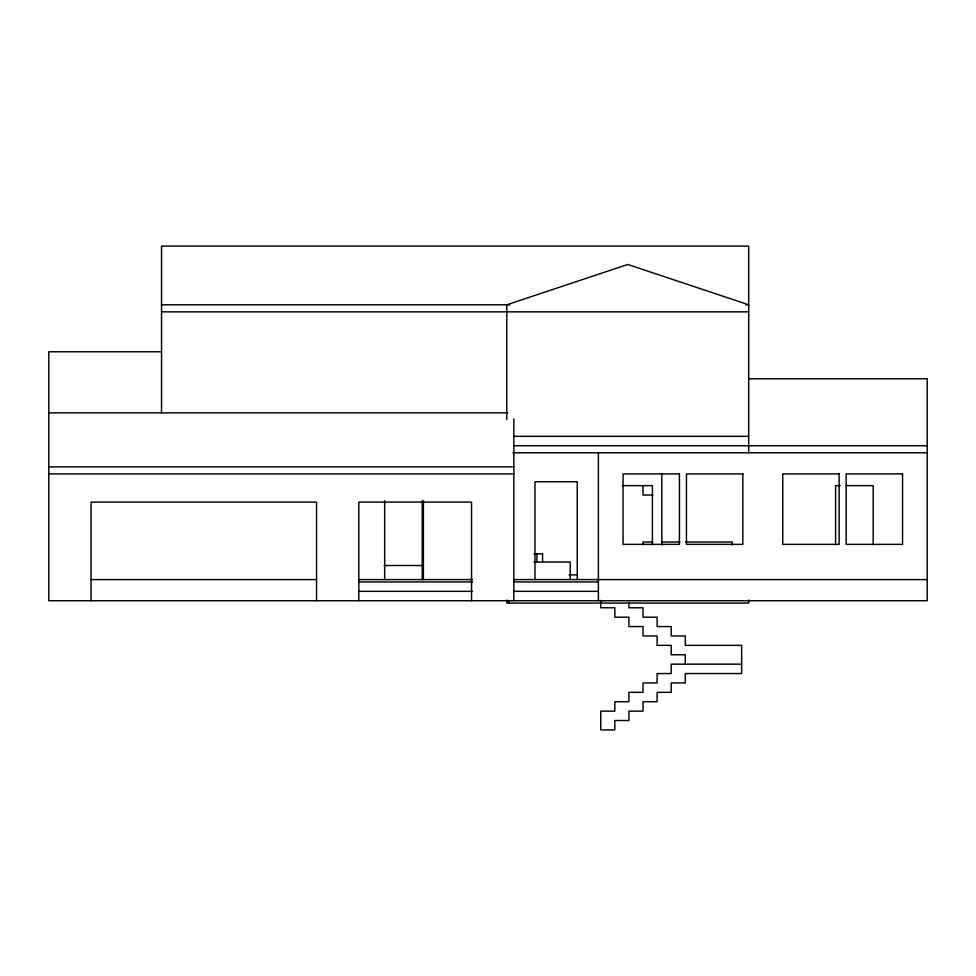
<?xml version="1.0" encoding="UTF-8"?>
<svg xmlns="http://www.w3.org/2000/svg" width="976" height="976" viewBox="0 0 976 976"><rect width="100%" height="100%" fill="white"/><g stroke="black" fill="none" stroke-linecap="round" stroke-linejoin="round"><path stroke-width="1.46" d="M161.54 304.805L509.875 304.805M745.664 304.805L748.702 304.805L627.751 264.484L506.788 304.805L506.788 419.436M161.54 311.844L748.702 311.844M161.54 351.775L48.8 351.775L48.8 600.74L927.2 600.74L927.2 378.786L748.702 378.786M48.8 412.848L507.74 412.848M513.84 436.333L748.702 436.333M513.84 445.727L927.2 445.727M512.876 452.766L927.2 452.766M48.8 466.857L513.84 466.857M48.8 473.909L513.84 473.909M622.346 485.645L652.407 485.645L652.407 544.742M840.116 485.645L835.602 485.645L835.602 544.742M846.119 485.645L873.178 485.645L873.178 544.742M652.871 495.052L643.013 495.052L643.013 485.645M652.871 542.022L643.013 542.022L643.013 544.706M661.801 542.022L679.796 542.022M685.786 542.022L732.256 542.022L732.256 545.023M533.872 553.758L542.583 553.758L542.583 561.981M533.872 561.981L570.191 561.981L570.191 579.598M384.154 565.507L422.242 565.507M569.057 574.901L576.682 574.901M90.89 579.598L316.358 579.598M358.9 579.598L472.421 579.598M513.84 579.598L927.2 579.598M358.875 581.952L472.396 581.952M513.84 581.952L598.386 581.952M358.875 591.346L472.396 591.346M513.84 591.346L598.386 591.346M741.65 664.156L671.195 664.156L671.195 673.55L657.104 673.55L657.104 682.944L643.013 682.944L643.013 692.338L628.922 692.338L628.922 701.732L614.831 701.732L614.831 711.126L600.74 711.126L600.74 729.914L614.831 729.914L614.831 720.52L628.922 720.52L628.922 711.126L643.013 711.126L643.013 701.732L657.104 701.732L657.104 692.338L671.195 692.338L671.195 682.944L685.286 682.944L685.286 673.55L741.65 673.55L741.65 645.356L685.286 645.356L685.286 635.962L671.195 635.962L671.195 626.568L657.104 626.568L657.104 617.174L643.013 617.174L643.013 607.78L628.922 607.78L628.922 602.412M748.702 452.766L748.702 246.086L161.54 246.086L161.54 413.373M748.702 600.033L748.702 603.083L506.788 603.083L506.788 600.033M685.286 664.156L685.286 654.75L671.195 654.75L671.195 645.356L657.104 645.356L657.104 635.962L643.013 635.962L643.013 626.568L628.922 626.568L628.922 617.174L614.831 617.174L614.831 607.78L600.74 607.78L600.74 600.399M661.801 473.909L661.801 545.023M598.386 452.766L598.386 600.74M577.255 579.598L577.255 481.766L534.97 481.766L534.97 579.598M536.91 553.758L536.91 561.981M513.84 418.85L513.84 600.74M509.143 600.399L509.143 603.083M471.554 600.74L471.554 502.091L358.826 502.091L358.826 600.74M423.413 500.81L423.413 579.598M422.242 500.81L422.242 579.598M384.654 500.81L384.654 579.598M316.553 600.74L316.553 502.091L91.073 502.091L91.073 600.74M679.418 473.909L623.054 473.909L623.054 544.364L679.418 544.364L679.418 473.909M742.834 473.909L686.457 473.909L686.457 544.364L742.834 544.364L742.834 473.909M839.128 473.909L782.752 473.909L782.752 544.364L839.128 544.364L839.128 473.909M902.544 473.909L846.168 473.909L846.168 544.364L902.544 544.364L902.544 473.909"/></g></svg>
